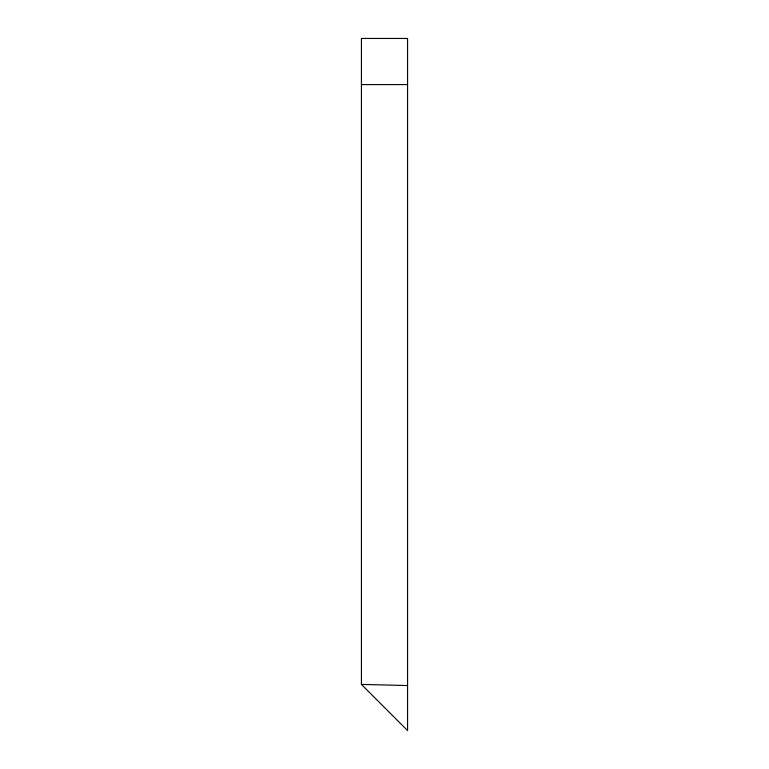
<?xml version="1.0" encoding="UTF-8"?>
<svg xmlns="http://www.w3.org/2000/svg" width="769" height="769" viewBox="0 0 769 769"><rect width="100%" height="100%" fill="white"/><g stroke="black" fill="none" stroke-linecap="round" stroke-linejoin="round"><path stroke-width="1.15" d="M361.43 84.59L407.57 84.59M361.43 684.41L407.57 730.55L407.57 38.45L361.43 38.45L361.43 684.41L407.57 685.554"/></g></svg>
